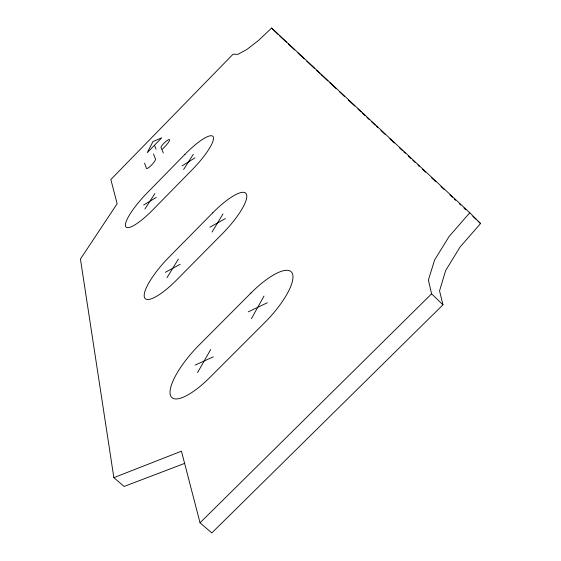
<?xml version="1.0" encoding="UTF-8"?>
<svg xmlns="http://www.w3.org/2000/svg" width="561" height="561" viewBox="0 0 561 561"><rect width="100%" height="100%" fill="white"/><g stroke="black" fill="none" stroke-linecap="round" stroke-linejoin="round"><path stroke-width="0.84" d="M251.405 318.683L263.993 296.082M197.563 372.616L210.705 349.496M212.051 232.051L223.005 213.895M167.01 277.632L178.356 259.112M183.629 169.485L193.307 154.352M144.92 208.965L154.885 193.552M469.774 212.794L449.151 236.412L434.649 259.89L428.387 280.03L431.598 293.831L442.959 304.805L211.785 532.95L200.039 522.782L181.441 451.184L113.855 477.649L80.44 259.042L117.144 203.741L110.847 179.52L233.11 54.172L237.794 54.396L246.749 49.564L258.656 40.308L271.636 28.05L469.774 212.794L480.56 223.523L460.006 247.092L445.637 270.605L439.551 290.85L442.959 304.805M153.966 145.755L147.27 152.62L152.985 141.54L161.694 137.838L154.478 145.236L156.056 149.149M162.459 149.114L165.151 146.365A7.202 1.501 -46.7 0 0 169.52 139.738A7.202 1.501 -46.7 0 0 163.861 143.378L163.097 144.149A3.492 0.729 -46.7 0 0 160.979 147.368L163.321 152.95M200.039 522.782L431.598 293.831M182.002 165.895L195.046 157.837M143.651 205.017L156.267 197.395M209.856 227.212L225.347 218.594M165.306 272.33L180.2 264.28M248.292 311.818L267.317 302.751M195.144 365.092L213.327 356.824M184.807 463.323L124.093 486.45L113.855 477.649M279.378 35.652L286.405 42.208M288.319 43.996L294.707 49.964M297.898 52.944L304.286 58.912M306.839 61.296L314.504 68.449M316.418 70.244L319.616 73.225M320.892 74.417L327.919 80.98M329.833 82.769L336.221 88.729M339.412 91.709L344.517 96.485M348.353 100.061L354.741 106.029M357.932 109.009L361.123 111.99M362.406 113.182L364.959 115.566M366.873 117.361L369.426 119.745M371.347 121.534L375.176 125.11M376.452 126.302L377.728 127.501M380.926 130.482L385.393 134.654M389.867 138.826L394.334 143.006M399.446 147.774L402.637 150.762M403.92 151.954L405.196 153.146M408.387 156.126L410.94 158.511M412.861 160.299L415.413 162.69M417.966 165.074L419.242 166.266M422.44 169.247L425.631 172.227M431.381 177.599L435.848 181.771M440.96 186.547L444.151 189.527M449.901 194.891L452.454 197.283M454.375 199.071L455.651 200.263M459.48 203.839L460.756 205.031M463.954 208.012L465.868 209.807M472.895 216.364L476.086 219.344M478 221.139L480.56 223.523M271.636 28.05L278.102 34.459M153.49 153.987L155.488 159.086A6.508 1.367 -46.9 0 1 151.491 165.144A6.508 1.367 -46.9 0 1 146.428 168.349L144.556 163.132M184.913 154.366L147.115 192.956A35.196 7.903 -47.1 0 0 125.566 226.3A35.196 7.903 -47.1 0 0 152.844 209.835L192.22 169.717A35.308 7.952 -46.7 0 0 213.243 136.87A35.308 7.952 -46.7 0 0 184.913 154.366M212.745 212.829L168.945 257.233A40.848 10.624 -47.5 0 0 144.429 297.316A40.848 10.624 -47.5 0 0 176.652 279.953L222.591 233.502A40.974 10.715 -46.9 0 0 246.391 194.092A40.974 10.715 -46.9 0 0 212.745 212.829M250.942 293.052L198.853 345.338A48.709 15.035 -48.1 0 0 170.474 395.351A48.709 15.035 -48.1 0 0 209.786 377.532L264.918 322.4A48.828 15.203 -47.3 0 0 292.281 273.312A48.828 15.203 -47.3 0 0 250.942 293.052"/></g></svg>
